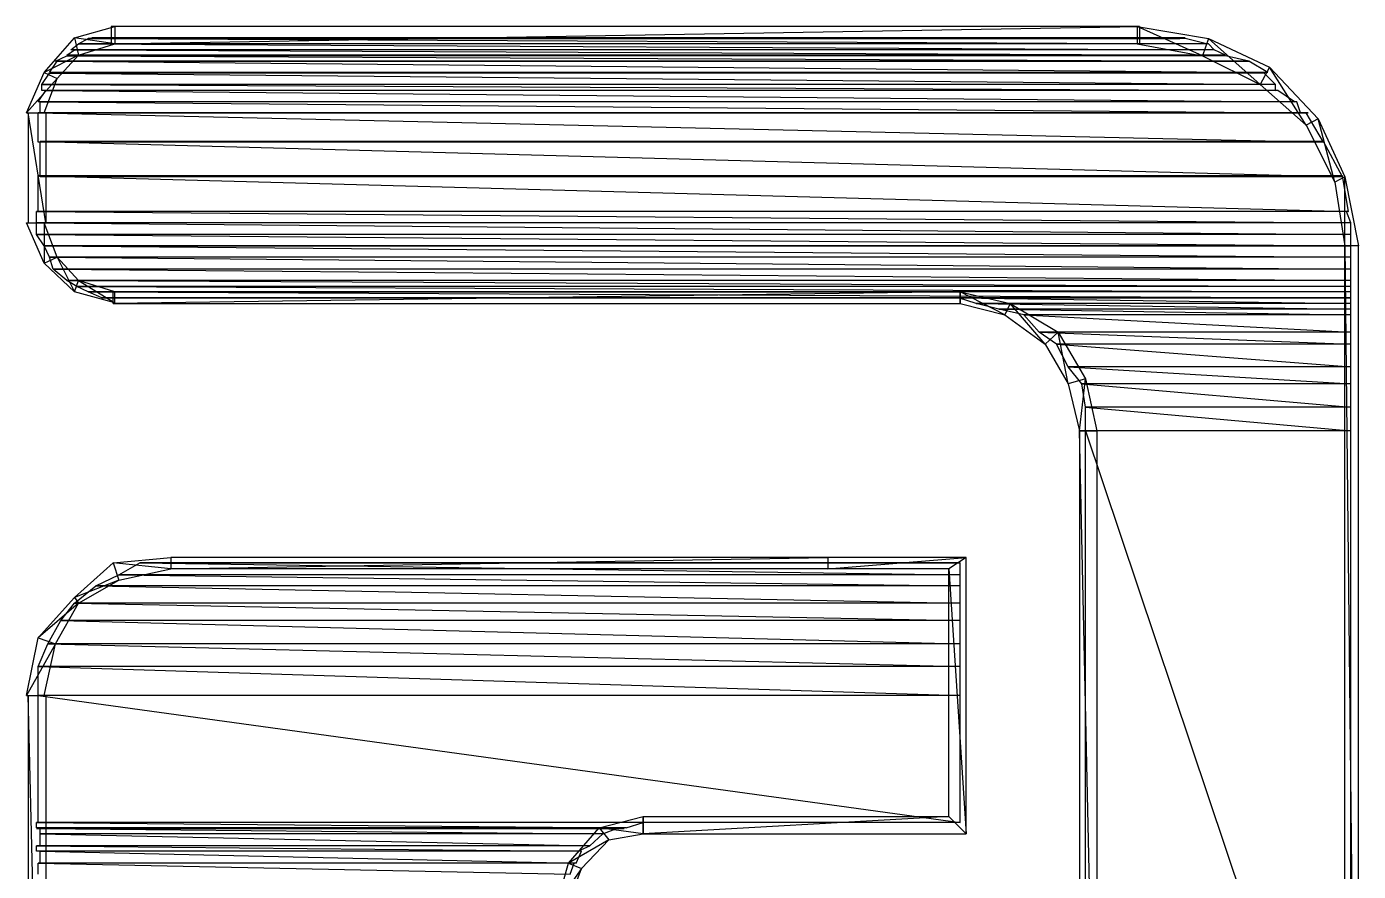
# Model space of a CAD drawing. Header units: millimetres. Extents: x 10 to 831, y 7 to 587.
# Drawn here: x 745.61 to 748.055, y 88.32 to 89.87 of the extents above; entities that cross this region are included whole.
import ezdxf

# ---------------------------------------------------------------- set-up
doc = ezdxf.new("R2010")
doc.units = ezdxf.units.MM
doc.layers.get('0').update_dxf_attribs({"linetype": 'CONTINUOUS'})

msp = doc.modelspace()

# ---------------------------------------------------------------- linework, layer by layer
at = {"color": 0}
for p, q in [((745.698, 89.8493), (745.772, 89.8701)), ((745.698, 89.8493), (745.772, 89.8701)), ((745.765, 89.8701), (745.765, 89.8384)), ((745.765, 89.8384), (747.653, 89.8701)), ((747.653, 89.8701), (745.765, 89.8701)), ((745.765, 89.8384), (747.653, 89.8701)), ((745.765, 89.8701), (745.765, 89.8384)), ((745.765, 89.8384), (747.653, 89.8701)), ((747.653, 89.8701), (745.765, 89.8701)), ((745.765, 89.8384), (747.653, 89.8701)), ((745.772, 89.8701), (745.772, 89.8384)), ((745.772, 89.8701), (745.772, 89.8384)), ((747.769, 89.8165), (747.649, 89.8701)), ((747.649, 89.8701), (747.78, 89.8483)), ((747.769, 89.8165), (747.649, 89.8701)), ((747.649, 89.8701), (747.649, 89.8384)), ((747.769, 89.8165), (747.649, 89.8701)), ((747.649, 89.8701), (747.78, 89.8483)), ((747.769, 89.8165), (747.649, 89.8701)), ((747.649, 89.8701), (747.649, 89.8384)), ((747.653, 89.8701), (747.653, 89.8384)), ((747.653, 89.8701), (747.653, 89.8384)), ((745.642, 89.7862), (745.698, 89.8493)), ((745.642, 89.7862), (745.698, 89.8493)), ((745.691, 89.8275), (745.705, 89.8384)), ((745.772, 89.8384), (745.698, 89.8493)), ((745.772, 89.8384), (745.698, 89.8493)), ((745.698, 89.8493), (745.705, 89.8179)), ((745.698, 89.8493), (745.705, 89.8179)), ((745.772, 89.8384), (745.698, 89.8493)), ((745.772, 89.8384), (745.698, 89.8493)), ((745.698, 89.8493), (745.705, 89.8179)), ((745.698, 89.8493), (745.705, 89.8179)), ((745.705, 89.8384), (745.723, 89.8483)), ((747.776, 89.8384), (745.705, 89.8384)), ((747.776, 89.8384), (745.705, 89.8384)), ((747.78, 89.8384), (745.705, 89.8384)), ((745.705, 89.8384), (747.79, 89.8275)), ((745.705, 89.8384), (747.79, 89.8275)), ((747.78, 89.8384), (745.705, 89.8384)), ((745.705, 89.8384), (747.79, 89.8275)), ((745.705, 89.8384), (747.79, 89.8275)), ((745.705, 89.8179), (745.772, 89.8384)), ((745.705, 89.8179), (745.772, 89.8384)), ((747.737, 89.8483), (745.723, 89.8483)), ((745.723, 89.8483), (747.776, 89.8384)), ((745.723, 89.8483), (747.776, 89.8384)), ((747.737, 89.8483), (745.723, 89.8483)), ((745.723, 89.8483), (747.776, 89.8384)), ((745.723, 89.8483), (747.776, 89.8384)), ((747.737, 89.8493), (745.73, 89.8493)), ((747.737, 89.8493), (745.73, 89.8493)), ((745.73, 89.8493), (745.737, 89.8493)), ((747.727, 89.8483), (745.733, 89.8483)), ((747.727, 89.8483), (745.733, 89.8483)), ((745.733, 89.8483), (745.748, 89.8483)), ((747.727, 89.8493), (745.737, 89.8493)), ((745.737, 89.8493), (747.737, 89.8493)), ((745.737, 89.8493), (747.737, 89.8493)), ((747.727, 89.8493), (745.737, 89.8493)), ((745.737, 89.8493), (747.737, 89.8493)), ((745.737, 89.8493), (747.737, 89.8493)), ((747.684, 89.8483), (745.748, 89.8483)), ((745.748, 89.8483), (747.727, 89.8483)), ((745.748, 89.8483), (747.727, 89.8483)), ((747.684, 89.8483), (745.748, 89.8483)), ((745.748, 89.8483), (747.727, 89.8483)), ((745.748, 89.8483), (747.727, 89.8483)), ((747.688, 89.8493), (745.751, 89.8493)), ((747.688, 89.8493), (745.751, 89.8493)), ((745.751, 89.8493), (745.769, 89.8493)), ((747.653, 89.8384), (745.765, 89.8384)), ((747.653, 89.8493), (745.769, 89.8493)), ((745.769, 89.8493), (747.688, 89.8493)), ((745.769, 89.8493), (747.688, 89.8493)), ((747.653, 89.8493), (745.769, 89.8493)), ((745.769, 89.8493), (747.688, 89.8493)), ((745.769, 89.8493), (747.688, 89.8493)), ((747.649, 89.8384), (747.769, 89.8165)), ((747.688, 89.8493), (747.653, 89.8493)), ((747.688, 89.8493), (747.653, 89.8493)), ((747.727, 89.8483), (747.684, 89.8483)), ((747.727, 89.8483), (747.684, 89.8483)), ((747.737, 89.8493), (747.727, 89.8493)), ((747.737, 89.8493), (747.727, 89.8493)), ((747.776, 89.8384), (747.737, 89.8483)), ((747.776, 89.8384), (747.737, 89.8483)), ((747.78, 89.8483), (747.769, 89.8165)), ((747.78, 89.8483), (747.769, 89.8165)), ((747.78, 89.8483), (747.769, 89.8165)), ((747.78, 89.8483), (747.769, 89.8165)), ((747.875, 89.764), (747.78, 89.8483)), ((747.78, 89.8483), (747.892, 89.7957)), ((747.875, 89.764), (747.78, 89.8483)), ((747.875, 89.764), (747.78, 89.8483)), ((747.78, 89.8483), (747.892, 89.7957)), ((747.875, 89.764), (747.78, 89.8483)), ((747.79, 89.8275), (747.78, 89.8384)), ((747.79, 89.8275), (747.78, 89.8384)), ((745.705, 89.8179), (745.642, 89.7862)), ((745.705, 89.8179), (745.642, 89.7862)), ((745.705, 89.8179), (745.642, 89.7862)), ((745.705, 89.8179), (745.642, 89.7862)), ((745.652, 89.7862), (745.666, 89.8066)), ((745.663, 89.8066), (745.684, 89.8165)), ((745.663, 89.8066), (745.684, 89.8165)), ((747.854, 89.8066), (745.663, 89.8066)), ((747.854, 89.8066), (745.663, 89.8066)), ((745.663, 89.8066), (747.854, 89.8066)), ((745.663, 89.8066), (747.854, 89.8066)), ((747.854, 89.8066), (745.663, 89.8066)), ((747.854, 89.8066), (745.663, 89.8066)), ((745.663, 89.8066), (747.854, 89.8066)), ((745.663, 89.8066), (747.854, 89.8066)), ((747.854, 89.8066), (745.663, 89.8066)), ((745.666, 89.7749), (745.705, 89.8179)), ((745.666, 89.7749), (745.705, 89.8179)), ((747.854, 89.8066), (745.666, 89.8066)), ((745.666, 89.8066), (747.889, 89.7862)), ((745.666, 89.8066), (747.889, 89.7862)), ((747.854, 89.8066), (745.666, 89.8066)), ((745.666, 89.8066), (747.889, 89.7862)), ((745.666, 89.8066), (747.889, 89.7862)), ((745.684, 89.8179), (745.698, 89.8275)), ((747.811, 89.8179), (745.684, 89.8179)), ((747.811, 89.8179), (745.684, 89.8179)), ((747.811, 89.8165), (745.684, 89.8165)), ((745.684, 89.8165), (747.854, 89.8066)), ((745.684, 89.8165), (747.854, 89.8066)), ((747.811, 89.8165), (745.684, 89.8165)), ((745.684, 89.8165), (747.854, 89.8066)), ((745.684, 89.8165), (747.854, 89.8066)), ((747.79, 89.8275), (745.691, 89.8275)), ((747.79, 89.8275), (745.691, 89.8275)), ((747.79, 89.8275), (745.698, 89.8275)), ((745.698, 89.8275), (747.811, 89.8179)), ((745.698, 89.8275), (747.811, 89.8179)), ((747.79, 89.8275), (745.698, 89.8275)), ((745.698, 89.8275), (747.811, 89.8179)), ((745.698, 89.8275), (747.811, 89.8179)), ((747.769, 89.8165), (747.875, 89.764)), ((747.769, 89.8165), (747.875, 89.764)), ((747.811, 89.8179), (747.79, 89.8275)), ((747.811, 89.8179), (747.79, 89.8275)), ((747.854, 89.8066), (747.811, 89.8165)), ((747.854, 89.8066), (747.811, 89.8165)), ((747.854, 89.8066), (747.854, 89.8066)), ((747.854, 89.8066), (747.854, 89.8066)), ((747.889, 89.7862), (747.854, 89.8066)), ((747.889, 89.7862), (747.854, 89.8066)), ((745.61, 89.7117), (745.642, 89.7862)), ((745.61, 89.7117), (745.642, 89.7862)), ((745.638, 89.764), (745.652, 89.7848)), ((745.642, 89.7862), (745.666, 89.7749)), ((745.642, 89.7862), (745.666, 89.7749)), ((745.642, 89.7862), (745.666, 89.7749)), ((745.642, 89.7862), (745.666, 89.7749)), ((747.889, 89.7862), (745.652, 89.7862)), ((747.889, 89.7862), (745.652, 89.7862)), ((747.882, 89.7848), (745.652, 89.7848)), ((745.652, 89.7848), (747.903, 89.764)), ((745.652, 89.7848), (747.903, 89.764)), ((747.882, 89.7848), (745.652, 89.7848)), ((745.652, 89.7848), (747.903, 89.764)), ((745.652, 89.7848), (747.903, 89.764)), ((747.892, 89.7957), (747.875, 89.764)), ((747.892, 89.7957), (747.875, 89.764)), ((747.892, 89.7957), (747.875, 89.764)), ((747.892, 89.7957), (747.875, 89.764)), ((747.903, 89.764), (747.882, 89.7848)), ((747.903, 89.764), (747.882, 89.7848)), ((747.959, 89.6895), (747.892, 89.7957)), ((747.892, 89.7957), (747.981, 89.7008)), ((747.959, 89.6895), (747.892, 89.7957)), ((747.959, 89.6895), (747.892, 89.7957)), ((747.892, 89.7957), (747.981, 89.7008)), ((747.959, 89.6895), (747.892, 89.7957)), ((745.666, 89.7749), (745.61, 89.7117)), ((745.666, 89.7749), (745.61, 89.7117)), ((745.666, 89.7749), (745.61, 89.7117)), ((745.666, 89.7749), (745.61, 89.7117)), ((747.903, 89.764), (745.638, 89.764)), ((747.903, 89.764), (745.638, 89.764)), ((747.903, 89.764), (745.638, 89.764)), ((745.638, 89.764), (747.903, 89.753)), ((745.638, 89.764), (747.903, 89.753)), ((747.903, 89.764), (745.638, 89.764)), ((745.638, 89.764), (747.903, 89.753)), ((745.638, 89.764), (747.903, 89.753)), ((745.638, 89.753), (745.638, 89.764)), ((745.642, 89.7117), (745.666, 89.7749)), ((747.875, 89.764), (747.959, 89.6895)), ((747.875, 89.764), (747.959, 89.6895)), ((747.903, 89.753), (747.903, 89.764)), ((747.903, 89.753), (747.903, 89.764)), ((745.631, 89.7322), (745.645, 89.753)), ((747.938, 89.7322), (745.631, 89.7322)), ((747.938, 89.7322), (745.631, 89.7322)), ((747.942, 89.7322), (745.635, 89.7322)), ((745.635, 89.7322), (747.949, 89.7117)), ((745.635, 89.7322), (747.949, 89.7117)), ((747.942, 89.7322), (745.635, 89.7322)), ((745.635, 89.7322), (747.949, 89.7117)), ((745.635, 89.7322), (747.949, 89.7117)), ((745.635, 89.7117), (745.635, 89.7322)), ((747.903, 89.753), (745.638, 89.753)), ((747.903, 89.753), (745.638, 89.753)), ((747.907, 89.753), (745.645, 89.753)), ((745.645, 89.753), (747.938, 89.7322)), ((745.645, 89.753), (747.938, 89.7322)), ((747.907, 89.753), (745.645, 89.753)), ((745.645, 89.753), (747.938, 89.7322)), ((745.645, 89.753), (747.938, 89.7322)), ((747.938, 89.7322), (747.907, 89.753)), ((747.938, 89.7322), (747.907, 89.753)), ((747.949, 89.7117), (747.942, 89.7322)), ((747.949, 89.7117), (747.942, 89.7322)), ((745.61, 89.7117), (745.642, 89.7117)), ((745.61, 89.7117), (745.642, 89.7117)), ((745.645, 89.5103), (745.613, 89.7117)), ((745.613, 89.7117), (745.613, 89.5103)), ((745.645, 89.5103), (745.613, 89.7117)), ((745.613, 89.7117), (745.645, 89.7117)), ((745.645, 89.5103), (745.613, 89.7117)), ((745.613, 89.7117), (745.613, 89.5103)), ((745.645, 89.5103), (745.613, 89.7117)), ((745.613, 89.7117), (745.645, 89.7117)), ((747.959, 89.7117), (745.631, 89.7117)), ((745.631, 89.7117), (747.991, 89.6578)), ((745.631, 89.7117), (747.991, 89.6578)), ((747.959, 89.7117), (745.631, 89.7117)), ((745.631, 89.7117), (747.991, 89.6578)), ((745.631, 89.7117), (747.991, 89.6578)), ((745.631, 89.6578), (745.631, 89.7117)), ((747.949, 89.7117), (745.635, 89.7117)), ((747.949, 89.7117), (745.635, 89.7117)), ((747.963, 89.7117), (745.635, 89.7117)), ((745.635, 89.7117), (747.963, 89.7117)), ((747.963, 89.7117), (745.635, 89.7117)), ((745.635, 89.7117), (747.952, 89.7117)), ((747.963, 89.7117), (745.635, 89.7117)), ((745.635, 89.7117), (747.963, 89.7117)), ((747.963, 89.7117), (745.635, 89.7117)), ((745.635, 89.7117), (747.952, 89.7117)), ((745.645, 89.7117), (745.645, 89.5103)), ((747.952, 89.7117), (747.963, 89.7117)), ((747.991, 89.6578), (747.959, 89.7117)), ((747.991, 89.6578), (747.959, 89.7117)), ((747.963, 89.7117), (747.963, 89.7117)), ((747.963, 89.7117), (747.963, 89.7117)), ((747.981, 89.7008), (747.959, 89.6895)), ((747.981, 89.7008), (747.959, 89.6895)), ((747.981, 89.7008), (747.959, 89.6895)), ((747.981, 89.7008), (747.959, 89.6895)), ((747.959, 89.6895), (748.012, 89.5847)), ((747.959, 89.6895), (748.012, 89.5847)), ((748.012, 89.5847), (747.981, 89.7008)), ((747.981, 89.7008), (748.03, 89.5946)), ((748.012, 89.5847), (747.981, 89.7008)), ((748.012, 89.5847), (747.981, 89.7008)), ((747.981, 89.7008), (748.03, 89.5946)), ((748.012, 89.5847), (747.981, 89.7008)), ((747.991, 89.6592), (745.635, 89.6592)), ((745.635, 89.6592), (748.026, 89.5946)), ((745.635, 89.6592), (748.026, 89.5946)), ((747.991, 89.6592), (745.635, 89.6592)), ((745.635, 89.6592), (748.026, 89.5946)), ((745.635, 89.6592), (748.026, 89.5946)), ((745.635, 89.5946), (745.635, 89.6592)), ((748.026, 89.5946), (747.991, 89.6592)), ((748.026, 89.5946), (747.991, 89.6592)), ((747.991, 89.6578), (745.631, 89.6578)), ((747.991, 89.6578), (745.631, 89.6578)), ((748.026, 89.596), (745.631, 89.596)), ((745.631, 89.596), (748.037, 89.5311)), ((745.631, 89.596), (748.037, 89.5311)), ((748.026, 89.596), (745.631, 89.596)), ((745.631, 89.596), (748.037, 89.5311)), ((745.631, 89.596), (748.037, 89.5311)), ((745.631, 89.5311), (745.631, 89.596)), ((748.026, 89.5946), (745.635, 89.5946)), ((748.026, 89.5946), (745.635, 89.5946)), ((748.03, 89.5946), (748.012, 89.5847)), ((748.03, 89.5946), (748.012, 89.5847)), ((748.03, 89.5946), (748.012, 89.5847)), ((748.03, 89.5946), (748.012, 89.5847)), ((748.037, 89.5311), (748.026, 89.596)), ((748.037, 89.5311), (748.026, 89.596)), ((748.03, 89.4676), (748.03, 89.5946)), ((748.03, 89.5946), (748.055, 89.4676)), ((748.03, 89.4676), (748.03, 89.5946)), ((748.03, 89.4676), (748.03, 89.5946)), ((748.03, 89.5946), (748.055, 89.4676)), ((748.03, 89.4676), (748.03, 89.5946)), ((748.012, 89.5847), (748.03, 89.4676)), ((748.012, 89.5847), (748.03, 89.4676)), ((748.033, 89.5311), (745.628, 89.5311)), ((745.628, 89.5311), (748.041, 89.5103)), ((745.628, 89.5311), (748.041, 89.5103)), ((748.033, 89.5311), (745.628, 89.5311)), ((745.628, 89.5311), (748.041, 89.5103)), ((745.628, 89.5311), (748.041, 89.5103)), ((745.628, 89.5103), (745.628, 89.5311)), ((748.037, 89.5311), (745.631, 89.5311)), ((748.037, 89.5311), (745.631, 89.5311)), ((748.041, 89.5103), (748.033, 89.5311)), ((748.041, 89.5103), (748.033, 89.5311)), ((745.61, 89.5103), (745.642, 89.5103)), ((745.642, 89.4362), (745.61, 89.5103)), ((745.61, 89.5103), (745.642, 89.5103)), ((745.642, 89.4362), (745.61, 89.5103)), ((745.613, 89.5103), (745.645, 89.5103)), ((745.613, 89.5103), (745.645, 89.5103)), ((748.041, 89.5103), (745.628, 89.5103)), ((748.041, 89.5103), (745.628, 89.5103)), ((748.041, 89.5103), (745.628, 89.5103)), ((745.628, 89.5103), (748.041, 89.4884)), ((745.628, 89.5103), (748.041, 89.4884)), ((748.041, 89.5103), (745.628, 89.5103)), ((745.628, 89.5103), (748.041, 89.4884)), ((745.628, 89.5103), (748.041, 89.4884)), ((745.628, 89.4884), (745.628, 89.5103)), ((748.041, 89.4884), (745.628, 89.4884)), ((748.041, 89.4884), (745.628, 89.4884)), ((748.041, 89.4884), (745.628, 89.4884)), ((745.628, 89.4884), (748.041, 89.4676)), ((745.628, 89.4884), (748.041, 89.4676)), ((745.642, 89.4676), (745.628, 89.4884)), ((748.041, 89.4884), (745.628, 89.4884)), ((745.628, 89.4884), (748.041, 89.4676)), ((745.628, 89.4884), (748.041, 89.4676)), ((745.642, 89.4676), (745.628, 89.4884)), ((745.642, 89.5103), (745.642, 89.4362)), ((745.642, 89.5103), (745.642, 89.4362)), ((745.666, 89.4472), (745.642, 89.5103)), ((745.642, 89.5103), (745.642, 89.4362)), ((745.642, 89.5103), (745.642, 89.4362)), ((745.666, 89.4472), (745.642, 89.5103)), ((748.041, 89.4884), (748.041, 89.5103)), ((748.041, 89.4884), (748.041, 89.5103)), ((748.041, 89.4676), (748.041, 89.4884)), ((748.041, 89.4676), (748.041, 89.4884)), ((748.041, 89.4676), (745.642, 89.4676)), ((748.041, 89.4676), (745.642, 89.4676)), ((745.642, 89.4676), (748.041, 89.4676)), ((745.642, 89.4676), (748.041, 89.4676)), ((748.041, 89.4676), (745.642, 89.4676)), ((748.041, 89.4676), (745.642, 89.4676)), ((745.642, 89.4676), (748.041, 89.4676)), ((745.642, 89.4676), (748.041, 89.4676)), ((748.041, 89.4676), (745.642, 89.4676)), ((748.041, 89.4676), (745.642, 89.4676)), ((745.642, 89.4676), (748.041, 89.4472)), ((745.642, 89.4676), (748.041, 89.4472)), ((748.041, 89.4676), (745.642, 89.4676)), ((745.642, 89.4676), (748.041, 89.4472)), ((745.642, 89.4676), (748.041, 89.4472)), ((745.652, 89.4472), (745.642, 89.4676)), ((748.055, 89.4676), (748.03, 89.4676)), ((748.055, 89.4676), (748.03, 89.4676)), ((748.055, 89.4676), (748.03, 89.4676)), ((748.03, 89.4676), (748.055, 87.1926)), ((748.03, 89.4676), (748.055, 87.1926)), ((748.055, 89.4676), (748.03, 89.4676)), ((748.03, 89.4676), (748.055, 87.1926)), ((748.03, 89.4676), (748.055, 87.1926)), ((748.03, 87.1926), (748.03, 89.4676)), ((748.041, 89.4676), (748.041, 89.4676)), ((748.041, 89.4676), (748.041, 89.4676)), ((748.041, 89.4472), (748.041, 89.4676)), ((748.041, 89.4472), (748.041, 89.4676)), ((748.055, 87.1926), (748.055, 89.4676)), ((748.055, 87.1926), (748.055, 89.4676)), ((745.642, 89.4362), (745.666, 89.4472)), ((745.642, 89.4362), (745.666, 89.4472)), ((745.642, 89.4362), (745.666, 89.4472)), ((745.642, 89.4362), (745.666, 89.4472)), ((748.041, 89.4472), (745.652, 89.4472)), ((748.041, 89.4472), (745.652, 89.4472)), ((748.041, 89.4472), (745.652, 89.4472)), ((745.652, 89.4472), (748.041, 89.4249)), ((745.652, 89.4472), (748.041, 89.4249)), ((748.041, 89.4472), (745.652, 89.4472)), ((745.652, 89.4472), (748.041, 89.4249)), ((745.652, 89.4472), (748.041, 89.4249)), ((745.659, 89.4249), (745.652, 89.4472)), ((745.666, 89.4472), (745.698, 89.3837)), ((745.666, 89.4472), (745.698, 89.3837)), ((745.705, 89.4045), (745.666, 89.4472)), ((745.666, 89.4472), (745.698, 89.3837)), ((745.666, 89.4472), (745.698, 89.3837)), ((745.705, 89.4045), (745.666, 89.4472)), ((748.041, 89.4249), (748.041, 89.4472)), ((748.041, 89.4249), (748.041, 89.4472)), ((745.698, 89.3837), (745.642, 89.4362)), ((745.698, 89.3837), (745.642, 89.4362)), ((748.041, 89.4249), (745.659, 89.4249)), ((748.041, 89.4249), (745.659, 89.4249)), ((748.041, 89.4249), (745.659, 89.4249)), ((745.659, 89.4249), (748.041, 89.4045)), ((745.659, 89.4249), (748.041, 89.4045)), ((748.041, 89.4249), (745.659, 89.4249)), ((745.659, 89.4249), (748.041, 89.4045)), ((745.659, 89.4249), (748.041, 89.4045)), ((745.684, 89.4045), (745.659, 89.4249)), ((748.041, 89.4045), (748.041, 89.4249)), ((748.041, 89.4045), (748.041, 89.4249)), ((748.041, 89.4045), (745.684, 89.4045)), ((748.041, 89.4045), (745.684, 89.4045)), ((748.041, 89.4045), (745.684, 89.4045)), ((745.684, 89.4045), (748.041, 89.3932)), ((745.684, 89.4045), (748.041, 89.3932)), ((748.041, 89.4045), (745.684, 89.4045)), ((745.684, 89.4045), (748.041, 89.3932)), ((745.684, 89.4045), (748.041, 89.3932)), ((745.702, 89.3932), (745.684, 89.4045)), ((745.698, 89.3837), (745.705, 89.4045)), ((745.698, 89.3837), (745.705, 89.4045)), ((745.698, 89.3837), (745.705, 89.4045)), ((745.698, 89.3837), (745.705, 89.4045)), ((748.041, 89.3932), (745.702, 89.3932)), ((748.041, 89.3932), (745.702, 89.3932)), ((748.041, 89.3932), (745.702, 89.3932)), ((745.702, 89.3932), (748.041, 89.3837)), ((745.702, 89.3932), (748.041, 89.3837)), ((748.041, 89.3932), (745.702, 89.3932)), ((745.702, 89.3932), (748.041, 89.3837)), ((745.702, 89.3932), (748.041, 89.3837)), ((745.723, 89.3837), (745.702, 89.3932)), ((745.705, 89.4045), (745.772, 89.3632)), ((745.705, 89.4045), (745.772, 89.3632)), ((745.705, 89.4045), (745.772, 89.3632)), ((745.705, 89.4045), (745.772, 89.3632)), ((745.772, 89.3837), (745.705, 89.4045)), ((748.041, 89.3932), (748.041, 89.4045)), ((748.041, 89.3932), (748.041, 89.4045)), ((748.041, 89.3837), (748.041, 89.3932)), ((748.041, 89.3837), (748.041, 89.3932)), ((745.772, 89.3632), (745.698, 89.3837)), ((745.772, 89.3632), (745.698, 89.3837)), ((748.041, 89.3837), (745.723, 89.3837)), ((748.041, 89.3837), (745.723, 89.3837)), ((748.041, 89.3837), (745.723, 89.3837)), ((745.723, 89.3837), (748.041, 89.3727)), ((745.723, 89.3837), (748.041, 89.3727)), ((745.748, 89.3727), (745.723, 89.3837)), ((748.041, 89.3837), (745.723, 89.3837)), ((745.723, 89.3837), (748.041, 89.3727)), ((745.723, 89.3837), (748.041, 89.3727)), ((745.748, 89.3727), (745.723, 89.3837)), ((748.041, 89.3727), (745.748, 89.3727)), ((748.041, 89.3727), (745.748, 89.3727)), ((745.748, 89.3727), (745.765, 89.3727)), ((748.041, 89.3727), (745.748, 89.3727)), ((748.041, 89.3727), (745.748, 89.3727)), ((745.748, 89.3727), (745.765, 89.3727)), ((745.748, 89.3727), (748.041, 89.3727)), ((745.748, 89.3727), (748.041, 89.3727)), ((748.041, 89.3727), (745.748, 89.3727)), ((745.765, 89.3727), (748.041, 89.3727)), ((747.324, 89.3837), (745.769, 89.3618)), ((747.324, 89.3837), (745.769, 89.3618)), ((745.769, 89.3618), (745.769, 89.3837)), ((747.324, 89.3837), (745.769, 89.3618)), ((747.324, 89.3837), (745.769, 89.3618)), ((745.769, 89.3618), (745.769, 89.3837)), ((745.769, 89.3837), (747.324, 89.3837)), ((745.772, 89.3632), (745.772, 89.3837)), ((745.772, 89.3632), (745.772, 89.3837)), ((748.041, 89.3727), (747.321, 89.3727)), ((747.321, 89.3727), (748.041, 89.3618)), ((747.321, 89.3727), (748.041, 89.3618)), ((748.041, 89.3727), (747.321, 89.3727)), ((747.321, 89.3727), (748.041, 89.3618)), ((747.321, 89.3727), (748.041, 89.3618)), ((747.353, 89.3618), (747.321, 89.3727)), ((747.406, 89.341), (747.324, 89.3837)), ((747.324, 89.3837), (747.416, 89.3618)), ((747.406, 89.341), (747.324, 89.3837)), ((747.324, 89.3837), (747.324, 89.3618)), ((747.406, 89.341), (747.324, 89.3837)), ((747.324, 89.3837), (747.416, 89.3618)), ((747.406, 89.341), (747.324, 89.3837)), ((747.324, 89.3837), (747.324, 89.3618)), ((747.324, 89.3618), (747.324, 89.3837)), ((747.324, 89.3618), (747.324, 89.3837)), ((748.041, 89.3727), (748.041, 89.3837)), ((748.041, 89.3727), (748.041, 89.3837)), ((748.041, 89.3727), (748.041, 89.3727)), ((748.041, 89.3727), (748.041, 89.3727)), ((748.041, 89.3618), (748.041, 89.3727)), ((748.041, 89.3618), (748.041, 89.3727)), ((745.769, 89.3618), (747.324, 89.3618)), ((745.769, 89.3618), (747.324, 89.3618)), ((747.324, 89.3618), (747.406, 89.341)), ((748.041, 89.3618), (747.353, 89.3618)), ((748.041, 89.3618), (747.353, 89.3618)), ((748.041, 89.3618), (747.353, 89.3618)), ((747.353, 89.3618), (748.041, 89.3519)), ((747.353, 89.3618), (748.041, 89.3519)), ((748.041, 89.3618), (747.353, 89.3618)), ((747.353, 89.3618), (748.041, 89.3519)), ((747.353, 89.3618), (748.041, 89.3519)), ((747.395, 89.3519), (747.353, 89.3618)), ((748.041, 89.3519), (747.395, 89.3519)), ((748.041, 89.3519), (747.395, 89.3519)), ((748.041, 89.3519), (747.395, 89.3519)), ((747.395, 89.3519), (748.041, 89.341)), ((747.395, 89.3519), (748.041, 89.341)), ((748.041, 89.3519), (747.395, 89.3519)), ((747.395, 89.3519), (748.041, 89.341)), ((747.395, 89.3519), (748.041, 89.341)), ((747.441, 89.341), (747.395, 89.3519)), ((747.416, 89.3618), (747.406, 89.341)), ((747.416, 89.3618), (747.406, 89.341)), ((747.416, 89.3618), (747.406, 89.341)), ((747.416, 89.3618), (747.406, 89.341)), ((747.406, 89.341), (747.48, 89.2874)), ((747.406, 89.341), (747.48, 89.2874)), ((747.48, 89.2874), (747.416, 89.3618)), ((747.416, 89.3618), (747.504, 89.3092)), ((747.48, 89.2874), (747.416, 89.3618)), ((747.48, 89.2874), (747.416, 89.3618)), ((747.416, 89.3618), (747.504, 89.3092)), ((747.48, 89.2874), (747.416, 89.3618)), ((748.041, 89.341), (747.441, 89.341)), ((748.041, 89.341), (747.441, 89.341)), ((748.041, 89.341), (747.441, 89.341)), ((747.441, 89.341), (748.041, 89.3092)), ((747.441, 89.341), (748.041, 89.3092)), ((748.041, 89.341), (747.441, 89.341)), ((747.441, 89.341), (748.041, 89.3092)), ((747.441, 89.341), (748.041, 89.3092)), ((747.469, 89.3092), (747.441, 89.341)), ((748.041, 89.3519), (748.041, 89.3618)), ((748.041, 89.3519), (748.041, 89.3618)), ((748.041, 89.341), (748.041, 89.3519)), ((748.041, 89.341), (748.041, 89.3519)), ((748.041, 89.3092), (748.041, 89.341)), ((748.041, 89.3092), (748.041, 89.341)), ((748.041, 89.3092), (747.469, 89.3092)), ((748.041, 89.3092), (747.469, 89.3092)), ((748.041, 89.3092), (747.469, 89.3092)), ((747.469, 89.3092), (748.041, 89.2874)), ((747.469, 89.3092), (748.041, 89.2874)), ((748.041, 89.3092), (747.469, 89.3092)), ((747.469, 89.3092), (748.041, 89.2874)), ((747.469, 89.3092), (748.041, 89.2874)), ((747.501, 89.2874), (747.469, 89.3092)), ((747.504, 89.3092), (747.48, 89.2874)), ((747.504, 89.3092), (747.48, 89.2874)), ((747.504, 89.3092), (747.48, 89.2874)), ((747.504, 89.3092), (747.48, 89.2874)), ((747.522, 89.2143), (747.504, 89.3092)), ((747.504, 89.3092), (747.554, 89.2239)), ((747.522, 89.2143), (747.504, 89.3092)), ((747.522, 89.2143), (747.504, 89.3092)), ((747.504, 89.3092), (747.554, 89.2239)), ((747.522, 89.2143), (747.504, 89.3092)), ((748.041, 89.2874), (748.041, 89.3092)), ((748.041, 89.2874), (748.041, 89.3092)), ((747.48, 89.2874), (747.522, 89.2143)), ((747.48, 89.2874), (747.522, 89.2143)), ((748.041, 89.2874), (747.501, 89.2874)), ((748.041, 89.2874), (747.501, 89.2874)), ((748.041, 89.2874), (747.501, 89.2874)), ((747.501, 89.2874), (748.041, 89.2457)), ((747.501, 89.2874), (748.041, 89.2457)), ((748.041, 89.2874), (747.501, 89.2874)), ((747.501, 89.2874), (748.041, 89.2457)), ((747.501, 89.2874), (748.041, 89.2457)), ((747.522, 89.2457), (747.501, 89.2874)), ((748.041, 89.2457), (748.041, 89.2874)), ((748.041, 89.2457), (748.041, 89.2874)), ((748.041, 89.2457), (747.522, 89.2457)), ((748.041, 89.2457), (747.522, 89.2457)), ((748.041, 89.2457), (747.522, 89.2457)), ((747.522, 89.2457), (748.041, 89.2143)), ((747.522, 89.2457), (748.041, 89.2143)), ((748.041, 89.2457), (747.522, 89.2457)), ((747.522, 89.2457), (748.041, 89.2143)), ((747.522, 89.2457), (748.041, 89.2143)), ((747.547, 89.2143), (747.522, 89.2457)), ((748.041, 89.2143), (748.041, 89.2457)), ((748.041, 89.2143), (748.041, 89.2457)), ((747.554, 89.2239), (747.522, 89.2143)), ((747.554, 89.2239), (747.522, 89.2143)), ((747.554, 89.2239), (747.522, 89.2143)), ((747.554, 89.2239), (747.522, 89.2143)), ((747.543, 89.1286), (747.554, 89.2239)), ((747.543, 89.1286), (747.554, 89.2239)), ((747.543, 89.1286), (747.554, 89.2239)), ((747.543, 89.1286), (747.554, 89.2239)), ((747.554, 89.2239), (747.575, 89.1286)), ((747.554, 89.2239), (747.575, 89.1286)), ((747.522, 89.2143), (747.543, 89.1286)), ((747.522, 89.2143), (747.543, 89.1286)), ((748.041, 89.2143), (747.547, 89.2143)), ((748.041, 89.2143), (747.547, 89.2143)), ((748.041, 89.2143), (747.547, 89.2143)), ((747.547, 89.2143), (748.041, 89.1716)), ((747.547, 89.2143), (748.041, 89.1716)), ((748.041, 89.2143), (747.547, 89.2143)), ((747.547, 89.2143), (748.041, 89.1716)), ((747.547, 89.2143), (748.041, 89.1716)), ((747.554, 89.1716), (747.547, 89.2143)), ((748.041, 89.1716), (748.041, 89.2143)), ((748.041, 89.1716), (748.041, 89.2143)), ((748.041, 89.1716), (747.554, 89.1716)), ((748.041, 89.1716), (747.554, 89.1716)), ((748.041, 89.1716), (747.554, 89.1716)), ((747.554, 89.1716), (748.041, 89.1286)), ((747.554, 89.1716), (748.041, 89.1286)), ((748.041, 89.1716), (747.554, 89.1716)), ((747.554, 89.1716), (748.041, 89.1286)), ((747.554, 89.1716), (748.041, 89.1286)), ((747.554, 89.1286), (747.554, 89.1716)), ((748.041, 89.1286), (748.041, 89.1716)), ((748.041, 89.1286), (748.041, 89.1716)), ((747.575, 87.679), (747.543, 89.1286)), ((747.543, 89.1286), (747.543, 87.679)), ((747.575, 87.679), (747.543, 89.1286)), ((747.543, 89.1286), (747.575, 89.1286)), ((747.575, 87.679), (747.543, 89.1286)), ((747.543, 89.1286), (747.543, 87.679)), ((747.575, 87.679), (747.543, 89.1286)), ((747.543, 89.1286), (747.575, 89.1286)), ((747.575, 89.1286), (747.543, 89.1286)), ((747.575, 89.1286), (747.543, 89.1286)), ((748.041, 89.1286), (747.554, 89.1286)), ((748.041, 89.1286), (747.554, 89.1286)), ((748.041, 89.1286), (747.554, 89.1286)), ((747.554, 89.1286), (748.041, 87.679)), ((747.554, 89.1286), (748.041, 87.679)), ((748.041, 89.1286), (747.554, 89.1286)), ((747.554, 89.1286), (748.041, 87.679)), ((747.554, 89.1286), (748.041, 87.679)), ((747.554, 87.679), (747.554, 89.1286)), ((747.575, 89.1286), (747.575, 87.679)), ((748.041, 87.679), (748.041, 89.1286)), ((748.041, 87.679), (748.041, 89.1286)), ((745.698, 88.8227), (745.769, 88.8862)), ((745.698, 88.8227), (745.769, 88.8862)), ((745.769, 88.8862), (745.875, 88.8958)), ((745.769, 88.8862), (745.875, 88.8958)), ((745.875, 88.8753), (745.769, 88.8862)), ((745.875, 88.8753), (745.769, 88.8862)), ((745.769, 88.8862), (745.779, 88.8545)), ((745.769, 88.8862), (745.779, 88.8545)), ((745.875, 88.8753), (745.769, 88.8862)), ((745.875, 88.8753), (745.769, 88.8862)), ((745.769, 88.8862), (745.779, 88.8545)), ((745.769, 88.8862), (745.779, 88.8545)), ((745.779, 88.864), (745.818, 88.8862)), ((747.324, 88.8862), (745.818, 88.8862)), ((747.324, 88.8862), (745.818, 88.8862)), ((745.818, 88.8862), (745.875, 88.8862)), ((747.324, 88.8862), (745.818, 88.8862)), ((745.818, 88.8862), (747.324, 88.864)), ((745.818, 88.8862), (747.324, 88.864)), ((747.324, 88.8862), (745.818, 88.8862)), ((745.818, 88.8862), (747.324, 88.864)), ((745.818, 88.8862), (747.324, 88.864)), ((745.875, 88.8958), (745.875, 88.8753)), ((745.875, 88.8958), (745.875, 88.8753)), ((745.875, 88.8958), (745.875, 88.8753)), ((745.875, 88.8753), (747.081, 88.8958)), ((747.081, 88.8958), (745.875, 88.8958)), ((745.875, 88.8753), (747.081, 88.8958)), ((745.875, 88.8958), (745.875, 88.8753)), ((745.875, 88.8753), (747.081, 88.8958)), ((747.081, 88.8958), (745.875, 88.8958)), ((745.875, 88.8753), (747.081, 88.8958)), ((747.324, 88.8862), (745.875, 88.8862)), ((745.875, 88.8862), (747.324, 88.8862)), ((745.875, 88.8862), (747.324, 88.8862)), ((747.324, 88.8862), (745.875, 88.8862)), ((745.875, 88.8862), (747.324, 88.8862)), ((745.875, 88.8862), (747.324, 88.8862)), ((747.081, 88.8958), (747.081, 88.8753)), ((747.081, 88.8958), (747.081, 88.8753)), ((747.081, 88.8753), (747.335, 88.8958)), ((747.335, 88.8958), (747.081, 88.8958)), ((747.081, 88.8753), (747.335, 88.8958)), ((747.081, 88.8958), (747.081, 88.8753)), ((747.081, 88.8958), (747.081, 88.8753)), ((747.081, 88.8753), (747.335, 88.8958)), ((747.335, 88.8958), (747.081, 88.8958)), ((747.081, 88.8753), (747.335, 88.8958)), ((747.335, 88.8958), (747.303, 88.8753)), ((747.335, 88.8958), (747.303, 88.8753)), ((747.335, 88.8958), (747.303, 88.8753)), ((747.335, 88.8958), (747.303, 88.8753)), ((747.324, 88.864), (747.324, 88.8862)), ((747.324, 88.864), (747.324, 88.8862)), ((747.335, 88.3888), (747.335, 88.8958)), ((747.335, 88.3888), (747.335, 88.8958)), ((745.779, 88.8545), (745.698, 88.8227)), ((745.779, 88.8545), (745.698, 88.8227)), ((745.779, 88.8545), (745.698, 88.8227)), ((745.779, 88.8545), (745.698, 88.8227)), ((745.705, 88.8118), (745.779, 88.8545)), ((745.705, 88.8118), (745.779, 88.8545)), ((745.737, 88.8436), (745.779, 88.864)), ((745.779, 88.8545), (745.875, 88.8753)), ((745.779, 88.8545), (745.875, 88.8753)), ((747.324, 88.864), (745.779, 88.864)), ((747.324, 88.864), (745.779, 88.864)), ((747.324, 88.864), (745.779, 88.864)), ((745.779, 88.864), (747.324, 88.8436)), ((745.779, 88.864), (747.324, 88.8436)), ((747.324, 88.864), (745.779, 88.864)), ((745.779, 88.864), (747.324, 88.8436)), ((745.779, 88.864), (747.324, 88.8436)), ((747.081, 88.8753), (745.875, 88.8753)), ((747.081, 88.8753), (745.875, 88.8753)), ((747.303, 88.8753), (747.081, 88.8753)), ((747.303, 88.8753), (747.081, 88.8753)), ((747.303, 88.8753), (747.335, 88.3888)), ((747.303, 88.8753), (747.335, 88.3888)), ((747.303, 88.4206), (747.303, 88.8753)), ((747.303, 88.8753), (747.335, 88.3888)), ((747.303, 88.8753), (747.335, 88.3888)), ((747.303, 88.4206), (747.303, 88.8753)), ((747.324, 88.8436), (747.324, 88.864)), ((747.324, 88.8436), (747.324, 88.864)), ((745.698, 88.8118), (745.737, 88.8436)), ((747.324, 88.8436), (745.737, 88.8436)), ((747.324, 88.8436), (745.737, 88.8436)), ((747.324, 88.8436), (745.737, 88.8436)), ((745.737, 88.8436), (747.324, 88.8118)), ((745.737, 88.8436), (747.324, 88.8118)), ((747.324, 88.8436), (745.737, 88.8436)), ((745.737, 88.8436), (747.324, 88.8118)), ((745.737, 88.8436), (747.324, 88.8118)), ((747.324, 88.8118), (747.324, 88.8436)), ((747.324, 88.8118), (747.324, 88.8436)), ((745.631, 88.7483), (745.698, 88.8227)), ((745.631, 88.7483), (745.698, 88.8227)), ((745.705, 88.8118), (745.631, 88.7483)), ((745.705, 88.8118), (745.631, 88.7483)), ((745.705, 88.8118), (745.631, 88.7483)), ((745.705, 88.8118), (745.631, 88.7483)), ((745.663, 88.7374), (745.705, 88.8118)), ((745.663, 88.7374), (745.705, 88.8118)), ((745.673, 88.7801), (745.698, 88.8118)), ((745.698, 88.8227), (745.705, 88.8118)), ((745.698, 88.8227), (745.705, 88.8118)), ((745.698, 88.8227), (745.705, 88.8118)), ((745.698, 88.8227), (745.705, 88.8118)), ((747.324, 88.8118), (745.698, 88.8118)), ((747.324, 88.8118), (745.698, 88.8118)), ((747.324, 88.8118), (745.698, 88.8118)), ((745.698, 88.8118), (747.324, 88.7801)), ((745.698, 88.8118), (747.324, 88.7801)), ((747.324, 88.8118), (745.698, 88.8118)), ((745.698, 88.8118), (747.324, 88.7801)), ((745.698, 88.8118), (747.324, 88.7801)), ((747.324, 88.7801), (747.324, 88.8118)), ((747.324, 88.7801), (747.324, 88.8118)), ((745.649, 88.7374), (745.673, 88.7801)), ((747.324, 88.7801), (745.673, 88.7801)), ((747.324, 88.7801), (745.673, 88.7801)), ((747.324, 88.7801), (745.673, 88.7801)), ((745.673, 88.7801), (747.324, 88.7374)), ((745.673, 88.7801), (747.324, 88.7374)), ((747.324, 88.7801), (745.673, 88.7801)), ((745.673, 88.7801), (747.324, 88.7374)), ((745.673, 88.7801), (747.324, 88.7374)), ((747.324, 88.7374), (747.324, 88.7801)), ((747.324, 88.7374), (747.324, 88.7801)), ((745.61, 88.6425), (745.631, 88.7483)), ((745.61, 88.6425), (745.631, 88.7483)), ((745.663, 88.7374), (745.61, 88.6425)), ((745.663, 88.7374), (745.61, 88.6425)), ((745.663, 88.7374), (745.61, 88.6425)), ((745.663, 88.7374), (745.61, 88.6425)), ((745.631, 88.7483), (745.663, 88.7374)), ((745.631, 88.7483), (745.663, 88.7374)), ((745.631, 88.7483), (745.663, 88.7374)), ((745.631, 88.7483), (745.663, 88.7374)), ((745.631, 88.6961), (745.649, 88.7374)), ((745.642, 88.6425), (745.663, 88.7374)), ((747.324, 88.7374), (745.649, 88.7374)), ((747.324, 88.7374), (745.649, 88.7374)), ((747.324, 88.7374), (745.649, 88.7374)), ((745.649, 88.7374), (747.324, 88.6961)), ((745.649, 88.7374), (747.324, 88.6961)), ((747.324, 88.7374), (745.649, 88.7374)), ((745.649, 88.7374), (747.324, 88.6961)), ((745.649, 88.7374), (747.324, 88.6961)), ((747.324, 88.6961), (747.324, 88.7374)), ((747.324, 88.6961), (747.324, 88.7374)), ((747.324, 88.6961), (745.631, 88.6961)), ((747.324, 88.6961), (745.631, 88.6961)), ((747.324, 88.6961), (745.631, 88.6961)), ((745.631, 88.6961), (747.324, 88.6425)), ((745.631, 88.6961), (747.324, 88.6425)), ((747.324, 88.6961), (745.631, 88.6961)), ((745.631, 88.6961), (747.324, 88.6425)), ((745.631, 88.6961), (747.324, 88.6425)), ((745.631, 88.6425), (745.631, 88.6961)), ((747.324, 88.6425), (747.324, 88.6961)), ((747.324, 88.6425), (747.324, 88.6961)), ((745.61, 88.6425), (745.642, 88.6425)), ((745.61, 88.6425), (745.642, 88.6425)), ((745.645, 87.3414), (745.613, 88.6425)), ((745.613, 88.6425), (745.613, 87.3414)), ((745.645, 87.3414), (745.613, 88.6425)), ((745.613, 88.6425), (745.645, 88.6425)), ((745.645, 87.3414), (745.613, 88.6425)), ((745.613, 88.6425), (745.613, 87.3414)), ((745.645, 87.3414), (745.613, 88.6425)), ((745.613, 88.6425), (745.645, 88.6425)), ((747.324, 88.6425), (745.631, 88.6425)), ((747.324, 88.6425), (745.631, 88.6425)), ((747.324, 88.6425), (745.631, 88.6425)), ((745.631, 88.6425), (747.324, 88.4093)), ((745.631, 88.6425), (747.324, 88.4093)), ((747.324, 88.6425), (745.631, 88.6425)), ((745.631, 88.6425), (747.324, 88.4093)), ((745.631, 88.6425), (747.324, 88.4093)), ((745.631, 88.4093), (745.631, 88.6425)), ((745.645, 88.6425), (745.645, 87.3414)), ((747.324, 88.4093), (747.324, 88.6425)), ((747.324, 88.4093), (747.324, 88.6425)), ((746.661, 88.3998), (746.742, 88.4206)), ((746.661, 88.3998), (746.742, 88.4206)), ((747.303, 88.4206), (746.742, 88.3888)), ((747.303, 88.4206), (746.742, 88.3888)), ((746.742, 88.3888), (746.742, 88.4206)), ((747.303, 88.4206), (746.742, 88.3888)), ((747.303, 88.4206), (746.742, 88.3888)), ((746.742, 88.3888), (746.742, 88.4206)), ((746.742, 88.4206), (747.303, 88.4206)), ((746.742, 88.4206), (746.742, 88.3888)), ((746.742, 88.4206), (746.742, 88.3888)), ((747.335, 88.3888), (747.303, 88.4206)), ((747.335, 88.3888), (747.303, 88.4206)), ((747.335, 88.3888), (747.303, 88.4206)), ((747.335, 88.3888), (747.303, 88.4206)), ((746.742, 88.4093), (745.628, 88.4093)), ((745.628, 88.4093), (746.711, 88.3998)), ((745.628, 88.4093), (746.711, 88.3998)), ((746.742, 88.4093), (745.628, 88.4093)), ((745.628, 88.4093), (746.711, 88.3998)), ((745.628, 88.4093), (746.711, 88.3998)), ((745.628, 88.3998), (745.628, 88.4093)), ((746.711, 88.3998), (745.628, 88.3998)), ((746.711, 88.3998), (745.628, 88.3998)), ((746.686, 88.3984), (745.628, 88.3984)), ((745.628, 88.3984), (746.686, 88.3984)), ((746.686, 88.3984), (745.628, 88.3984)), ((745.628, 88.3984), (746.707, 88.3984)), ((746.686, 88.3984), (745.628, 88.3984)), ((745.628, 88.3984), (746.686, 88.3984)), ((746.686, 88.3984), (745.628, 88.3984)), ((745.628, 88.3984), (746.707, 88.3984)), ((747.324, 88.4093), (745.631, 88.4093)), ((747.324, 88.4093), (745.631, 88.4093)), ((746.693, 88.3984), (745.635, 88.3984)), ((745.635, 88.3984), (746.668, 88.3888)), ((745.635, 88.3984), (746.668, 88.3888)), ((746.693, 88.3984), (745.635, 88.3984)), ((745.635, 88.3984), (746.668, 88.3888)), ((745.635, 88.3984), (746.668, 88.3888)), ((745.635, 88.3888), (745.635, 88.3984)), ((746.668, 88.3888), (745.635, 88.3888)), ((746.668, 88.3888), (745.635, 88.3888)), ((746.668, 88.3888), (745.635, 88.3888)), ((745.635, 88.3888), (746.644, 88.3666)), ((745.635, 88.3888), (746.644, 88.3666)), ((746.668, 88.3888), (745.635, 88.3888)), ((745.635, 88.3888), (746.644, 88.3666)), ((745.635, 88.3888), (746.644, 88.3666)), ((745.635, 88.3666), (745.635, 88.3888)), ((746.605, 88.3348), (746.661, 88.3998)), ((746.605, 88.3348), (746.661, 88.3998)), ((746.644, 88.3666), (746.668, 88.3888)), ((746.644, 88.3666), (746.668, 88.3888)), ((746.742, 88.3888), (746.661, 88.3998)), ((746.742, 88.3888), (746.661, 88.3998)), ((746.661, 88.3998), (746.679, 88.3779)), ((746.661, 88.3998), (746.679, 88.3779)), ((746.742, 88.3888), (746.661, 88.3998)), ((746.742, 88.3888), (746.661, 88.3998)), ((746.661, 88.3998), (746.679, 88.3779)), ((746.661, 88.3998), (746.679, 88.3779)), ((746.668, 88.3888), (746.693, 88.3984)), ((746.668, 88.3888), (746.693, 88.3984)), ((746.679, 88.3779), (746.742, 88.3888)), ((746.679, 88.3779), (746.742, 88.3888)), ((746.686, 88.3984), (746.686, 88.3984)), ((746.686, 88.3984), (746.686, 88.3984)), ((746.707, 88.3984), (746.686, 88.3984)), ((746.711, 88.3998), (746.742, 88.4093)), ((746.711, 88.3998), (746.742, 88.4093)), ((746.742, 88.3888), (747.335, 88.3888)), ((746.742, 88.3888), (747.335, 88.3888)), ((746.644, 88.3666), (745.628, 88.3666)), ((745.628, 88.3666), (746.622, 88.3571)), ((745.628, 88.3666), (746.622, 88.3571)), ((746.644, 88.3666), (745.628, 88.3666)), ((745.628, 88.3666), (746.622, 88.3571)), ((745.628, 88.3666), (746.622, 88.3571)), ((745.628, 88.3571), (745.628, 88.3666)), ((746.644, 88.3666), (745.635, 88.3666)), ((746.644, 88.3666), (745.635, 88.3666)), ((746.679, 88.3779), (746.605, 88.3348)), ((746.679, 88.3779), (746.605, 88.3348)), ((746.679, 88.3779), (746.605, 88.3348)), ((746.679, 88.3779), (746.605, 88.3348)), ((746.622, 88.3571), (746.644, 88.3666)), ((746.622, 88.3571), (746.644, 88.3666)), ((746.629, 88.3253), (746.679, 88.3779)), ((746.629, 88.3253), (746.679, 88.3779)), ((746.622, 88.3571), (745.628, 88.3571)), ((746.622, 88.3571), (745.628, 88.3571)), ((746.629, 88.3571), (745.635, 88.3571)), ((745.635, 88.3571), (746.619, 88.3348)), ((745.635, 88.3571), (746.619, 88.3348)), ((746.629, 88.3571), (745.635, 88.3571)), ((745.635, 88.3571), (746.619, 88.3348)), ((745.635, 88.3571), (746.619, 88.3348)), ((745.635, 88.3348), (745.635, 88.3571)), ((746.619, 88.3348), (746.629, 88.3571)), ((746.619, 88.3348), (746.629, 88.3571)), ((746.615, 88.3348), (745.631, 88.3348)), ((745.631, 88.3348), (746.608, 88.3144)), ((745.631, 88.3348), (746.608, 88.3144)), ((746.615, 88.3348), (745.631, 88.3348)), ((745.631, 88.3348), (746.608, 88.3144)), ((745.631, 88.3348), (746.608, 88.3144)), ((745.631, 88.3144), (745.631, 88.3348)), ((746.619, 88.3348), (745.635, 88.3348)), ((746.619, 88.3348), (745.635, 88.3348)), ((746.584, 88.2618), (746.605, 88.3348)), ((746.584, 88.2618), (746.605, 88.3348)), ((746.629, 88.3253), (746.584, 88.2618)), ((746.629, 88.3253), (746.584, 88.2618)), ((746.629, 88.3253), (746.584, 88.2618)), ((746.629, 88.3253), (746.584, 88.2618)), ((746.605, 88.3348), (746.629, 88.3253)), ((746.605, 88.3348), (746.629, 88.3253)), ((746.605, 88.3348), (746.629, 88.3253)), ((746.605, 88.3348), (746.629, 88.3253)), ((746.605, 88.2618), (746.629, 88.3253)), ((746.608, 88.3144), (746.615, 88.3348)), ((746.608, 88.3144), (746.615, 88.3348))]:
    msp.add_line(p, q, dxfattribs=at)

doc.saveas('drawing.dxf')
